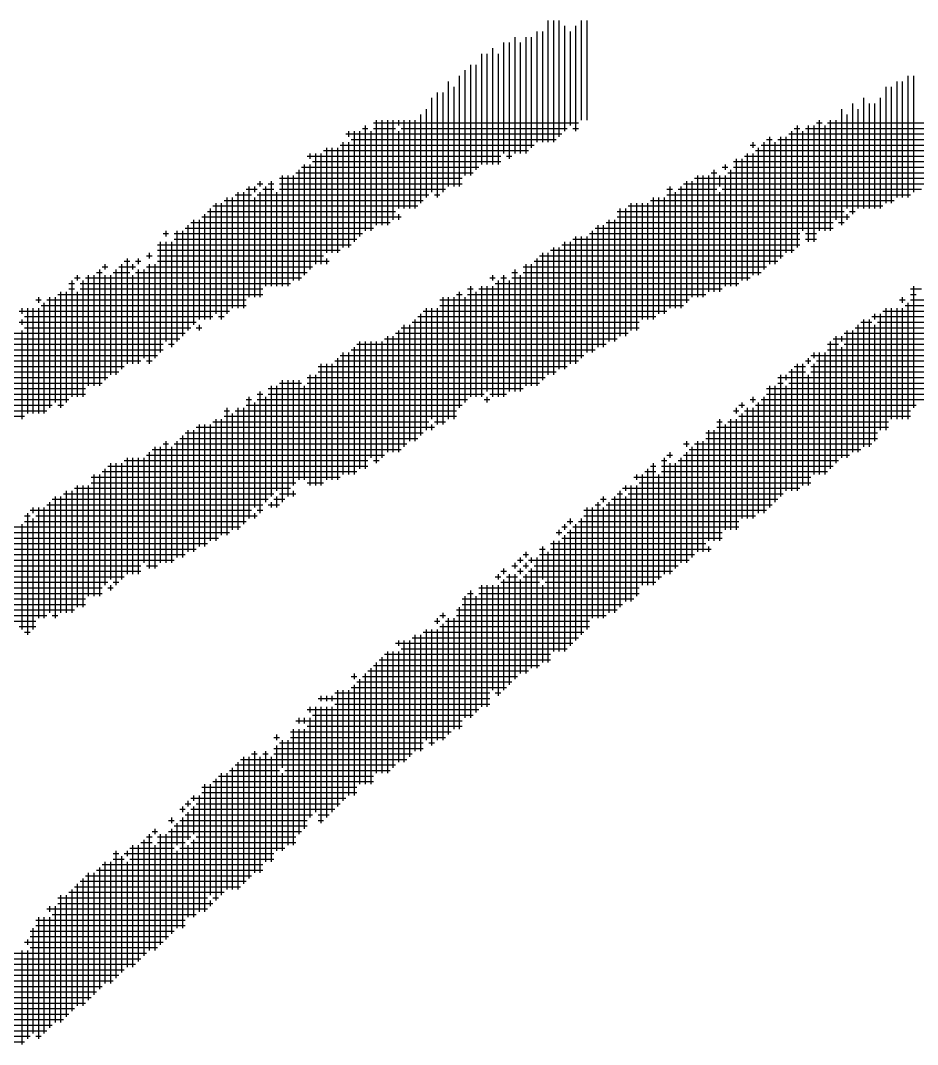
# Model space of a CAD drawing. Header units: feet. Extents: x 0 to 336400, y 0 to 237600.
# Drawn here: x 230470 to 230974, y 12035 to 12610 of the extents above; entities that cross this region are included whole.
import ezdxf
from ezdxf.enums import TextEntityAlignment as Align

# ---------------------------------------------------------------- set-up
doc = ezdxf.new("R2010")
doc.units = ezdxf.units.FT
doc.header["$LTSCALE"] = 2200
doc.header["$MEASUREMENT"] = 0
for name, color, linetype in [('CX-BORD', 3, 'CONTINUOUS'), ('CX-BORD-LIN1', 4, 'CONTINUOUS'), ('CX-BORD-LIN2', 3, 'CONTINUOUS'), ('CX-BORD-TEX2', 7, 'CONTINUOUS'), ('CX-BORD-TEX3', 6, 'CONTINUOUS')]:
    doc.layers.add(name, color=color, linetype=linetype)
doc.styles.add('TB_TEXT', font='')
doc.styles.add('TB_WBTXT', font='')
doc.styles.add('TB_WMTXT', font='')
doc.styles.get('TB_TEXT').set_extended_font_data('DotumChe')
doc.styles.get('TB_WBTXT').set_extended_font_data('Dotum')
doc.styles.get('TB_WMTXT').set_extended_font_data('DotumChe')

# ---------------------------------------------------------------- blocks, each defined once
blk = doc.blocks.new('CXBLKA1')
at = {"layer": 'CX-BORD-LIN1'}
for p, q in [((551.9167, 11.5253), (551.9167, 11.3543)), ((551.9244, 11.5253), (551.9244, 11.3543)), ((551.9322, 11.5253), (551.9322, 11.362)), ((551.9633, 11.5253), (551.9633, 11.3854)), ((551.9711, 11.5253), (551.9711, 11.3854)), ((551.9011, 11.5098), (551.9011, 11.3543)), ((551.9089, 11.5098), (551.9089, 11.3543)), ((551.94, 11.5176), (551.94, 11.3698)), ((551.9478, 11.5098), (551.9478, 11.3776)), ((551.9555, 11.5176), (551.9555, 11.3698)), ((551.8544, 11.4942), (551.8544, 11.3387)), ((551.8622, 11.4942), (551.8622, 11.3309)), ((551.87, 11.502), (551.87, 11.3387)), ((551.8778, 11.4942), (551.8778, 11.3387)), ((551.8856, 11.502), (551.8856, 11.3387)), ((551.8933, 11.502), (551.8933, 11.3465)), ((551.8389, 11.4865), (551.8389, 11.3232)), ((551.8233, 11.4787), (551.8233, 11.3232)), ((551.8311, 11.4787), (551.8311, 11.3232)), ((551.8467, 11.4787), (551.8467, 11.3232)), ((551.8, 11.4554), (551.8, 11.3076)), ((551.8078, 11.4631), (551.8078, 11.3076)), ((551.8156, 11.4631), (551.8156, 11.3154)), ((551.7767, 11.4398), (551.7767, 11.2921)), ((551.7922, 11.4476), (551.7922, 11.2921)), ((552.4065, 11.4398), (552.4065, 11.2765)), ((552.4143, 11.4398), (552.4143, 11.2765)), ((552.4221, 11.4476), (552.4221, 11.2765)), ((552.4299, 11.4476), (552.4299, 11.2843)), ((551.7611, 11.4243), (551.7611, 11.2765)), ((551.7689, 11.4243), (551.7689, 11.2843)), ((551.7845, 11.432), (551.7845, 11.2921)), ((552.391, 11.432), (552.391, 11.2687)), ((552.3988, 11.432), (552.3988, 11.2687)), ((551.7534, 11.4165), (551.7534, 11.2843)), ((552.3443, 11.4087), (552.3443, 11.2532)), ((552.3599, 11.4165), (552.3599, 11.261)), ((552.3677, 11.4087), (552.3677, 11.261)), ((552.3754, 11.4087), (552.3754, 11.261)), ((552.3832, 11.4165), (552.3832, 11.261)), ((551.7456, 11.4009), (551.7456, 11.2765)), ((552.3288, 11.4009), (552.3288, 11.2376)), ((552.3521, 11.4009), (552.3521, 11.261)), ((551.6717, 11.3815), (551.9594, 11.3815)), ((551.6756, 11.3854), (551.6756, 11.2376)), ((551.6834, 11.3854), (551.6834, 11.2376)), ((551.6912, 11.3854), (551.6912, 11.2376)), ((551.6989, 11.3854), (551.6989, 11.2454)), ((551.7067, 11.3854), (551.7067, 11.3776)), ((551.7145, 11.3854), (551.7145, 11.261)), ((551.7223, 11.3854), (551.7223, 11.261)), ((551.73, 11.3854), (551.73, 11.261)), ((551.7378, 11.3931), (551.7378, 11.2687)), ((552.2938, 11.3815), (552.3016, 11.3815)), ((552.2977, 11.3854), (552.2977, 11.2299)), ((552.3093, 11.3815), (552.6282, 11.3815)), ((552.3132, 11.3854), (552.3132, 11.2299)), ((552.321, 11.3854), (552.321, 11.2454)), ((552.3366, 11.3931), (552.3366, 11.261)), ((551.6328, 11.3659), (551.9361, 11.3659)), ((551.6367, 11.3698), (551.6367, 11.362)), ((551.6445, 11.3698), (551.6445, 11.2143)), ((551.6523, 11.3698), (551.6523, 11.2221)), ((551.6562, 11.3737), (551.6639, 11.3737)), ((551.66, 11.3776), (551.66, 11.2299)), ((551.6678, 11.3698), (551.6678, 11.2299)), ((551.6717, 11.3737), (551.7028, 11.3737)), ((551.7067, 11.3698), (551.7067, 11.261)), ((551.7106, 11.3737), (551.9439, 11.3737)), ((551.9516, 11.3737), (551.9594, 11.3737)), ((552.2549, 11.3659), (552.5971, 11.3659)), ((552.2588, 11.3698), (552.2588, 11.1987)), ((552.2627, 11.3737), (552.2705, 11.3737)), ((552.2666, 11.3776), (552.2666, 11.2065)), ((552.2744, 11.3698), (552.2744, 11.2299)), ((552.2782, 11.3737), (552.6048, 11.3737)), ((552.2821, 11.3776), (552.2821, 11.2143)), ((552.2899, 11.3776), (552.2899, 11.2143)), ((552.3055, 11.3776), (552.3055, 11.2299)), ((551.6251, 11.3504), (551.8972, 11.3504)), ((551.6289, 11.3543), (551.6289, 11.2065)), ((551.6367, 11.3543), (551.6367, 11.2065)), ((551.6406, 11.3582), (551.9283, 11.3582)), ((552.2005, 11.3504), (552.2083, 11.3504)), ((552.2044, 11.3543), (552.2044, 11.3465)), ((552.216, 11.3504), (552.566, 11.3504)), ((552.2199, 11.3543), (552.2199, 11.1754)), ((552.2238, 11.3582), (552.2316, 11.3582)), ((552.2277, 11.362), (552.2277, 11.1832)), ((552.2355, 11.3543), (552.2355, 11.1832)), ((552.2394, 11.3582), (552.5815, 11.3582)), ((552.2432, 11.362), (552.2432, 11.191)), ((552.251, 11.362), (552.251, 11.1987)), ((551.5823, 11.3387), (551.5823, 11.3309)), ((551.5901, 11.3387), (551.5901, 11.1832)), ((551.5978, 11.3387), (551.5978, 11.1832)), ((551.6017, 11.3426), (551.8894, 11.3426)), ((551.6056, 11.3465), (551.6056, 11.1987)), ((551.6134, 11.3465), (551.6134, 11.1987)), ((551.6212, 11.3465), (551.6212, 11.1987)), ((552.1966, 11.3387), (552.1966, 11.1599)), ((552.2044, 11.3387), (552.2044, 11.1676)), ((552.2083, 11.3426), (552.5582, 11.3426)), ((552.2121, 11.3465), (552.2121, 11.1676)), ((551.5745, 11.3232), (551.5745, 11.1676)), ((551.5784, 11.3348), (551.8506, 11.3348)), ((551.5823, 11.3232), (551.5823, 11.1754)), ((551.5862, 11.3271), (551.8506, 11.3271)), ((551.8583, 11.3348), (551.8661, 11.3348)), ((552.1655, 11.3232), (552.1655, 11.3154)), ((552.1772, 11.3271), (552.5193, 11.3271)), ((552.181, 11.3309), (552.181, 11.1521)), ((552.1888, 11.3309), (552.1888, 11.1599)), ((552.1927, 11.3348), (552.5348, 11.3348)), ((551.5434, 11.3076), (551.5434, 11.1521)), ((551.5512, 11.3076), (551.5512, 11.1521)), ((551.559, 11.3076), (551.559, 11.1599)), ((551.5628, 11.3115), (551.8117, 11.3115)), ((551.5667, 11.3154), (551.5667, 11.1599)), ((551.5706, 11.3193), (551.8195, 11.3193)), ((552.1266, 11.3076), (552.1266, 11.1365)), ((552.1344, 11.3076), (552.1344, 11.1365)), ((552.1422, 11.3076), (552.1422, 11.1443)), ((552.146, 11.3115), (552.1538, 11.3115)), ((552.1499, 11.3154), (552.1499, 11.1443)), ((552.1577, 11.3076), (552.1577, 11.2921)), ((552.1616, 11.3193), (552.1694, 11.3193)), ((552.1655, 11.3076), (552.1655, 11.1521)), ((552.1694, 11.3115), (552.4882, 11.3115)), ((552.1733, 11.3154), (552.1733, 11.1521)), ((552.1772, 11.3193), (552.496, 11.3193)), ((551.5084, 11.2959), (551.5162, 11.2959)), ((551.5123, 11.2998), (551.5123, 11.2921)), ((551.524, 11.2959), (551.5317, 11.2959)), ((551.5279, 11.2998), (551.5279, 11.1521)), ((551.5395, 11.3037), (551.7961, 11.3037)), ((551.5395, 11.2959), (551.7961, 11.2959)), ((552.1072, 11.2959), (552.4571, 11.2959)), ((552.1111, 11.2998), (552.1111, 11.1288)), ((552.1188, 11.2998), (552.1188, 11.1365)), ((552.1227, 11.3037), (552.4726, 11.3037)), ((551.4773, 11.2804), (551.5006, 11.2804)), ((551.4812, 11.2843), (551.4812, 11.121)), ((551.489, 11.2843), (551.489, 11.121)), ((551.4929, 11.2882), (551.5084, 11.2882)), ((551.4968, 11.2921), (551.4968, 11.1365)), ((551.5045, 11.2921), (551.5045, 11.2843)), ((551.5084, 11.2804), (551.7495, 11.2804)), ((551.5123, 11.2843), (551.5123, 11.1365)), ((551.5162, 11.2882), (551.5317, 11.2882)), ((551.5201, 11.2921), (551.5201, 11.1521)), ((551.5356, 11.2843), (551.5356, 11.1521)), ((551.5395, 11.2882), (551.7728, 11.2882)), ((551.7572, 11.2804), (551.765, 11.2804)), ((552.0838, 11.2882), (552.0916, 11.2882)), ((552.0838, 11.2804), (552.426, 11.2804)), ((552.0877, 11.2921), (552.0877, 11.121)), ((552.0955, 11.2843), (552.0955, 11.121)), ((552.0994, 11.2882), (552.1538, 11.2882)), ((552.1033, 11.2921), (552.1033, 11.121)), ((552.1577, 11.2843), (552.1577, 11.1443)), ((552.1616, 11.2882), (552.4415, 11.2882)), ((551.4462, 11.2648), (551.7339, 11.2648)), ((551.4501, 11.2687), (551.4501, 11.1132)), ((551.4579, 11.2687), (551.4579, 11.1054)), ((551.4618, 11.2726), (551.7417, 11.2726)), ((551.4656, 11.2765), (551.4656, 11.1132)), ((551.4734, 11.2765), (551.4734, 11.121)), ((551.5045, 11.2765), (551.5045, 11.1365)), ((552.0294, 11.2648), (552.3871, 11.2648)), ((552.0333, 11.2687), (552.0333, 11.0899)), ((552.0411, 11.2687), (552.0411, 11.0899)), ((552.0488, 11.2687), (552.0488, 11.1054)), ((552.0566, 11.2687), (552.0566, 11.1054)), ((552.0605, 11.2726), (552.4027, 11.2726)), ((552.0644, 11.2765), (552.0644, 11.1054)), ((552.0722, 11.2765), (552.0722, 11.1132)), ((552.08, 11.2765), (552.08, 11.1132)), ((551.4345, 11.2532), (551.4345, 11.1054)), ((551.4384, 11.2571), (551.7028, 11.2571)), ((551.4423, 11.261), (551.4423, 11.1054)), ((551.7067, 11.2532), (551.7067, 11.2454)), ((552.0139, 11.2571), (552.3327, 11.2571)), ((552.0177, 11.261), (552.0177, 11.0821)), ((552.0255, 11.261), (552.0255, 11.0821)), ((552.3366, 11.2532), (552.3366, 11.2454)), ((552.3404, 11.2571), (552.3482, 11.2571)), ((551.4112, 11.2376), (551.4112, 11.0899)), ((551.4151, 11.2415), (551.695, 11.2415)), ((551.419, 11.2454), (551.419, 11.0977)), ((551.4268, 11.2454), (551.4268, 11.1054)), ((551.4307, 11.2493), (551.7106, 11.2493)), ((551.9866, 11.2376), (551.9866, 11.0666)), ((551.9944, 11.2376), (551.9944, 11.0666)), ((551.9983, 11.2415), (552.3171, 11.2415)), ((552.0022, 11.2454), (552.0022, 11.0743)), ((552.01, 11.2454), (552.01, 11.0743)), ((552.0139, 11.2493), (552.3404, 11.2493)), ((552.3249, 11.2415), (552.3327, 11.2415)), ((551.3762, 11.226), (551.384, 11.226)), ((551.3801, 11.2299), (551.3801, 11.2221)), ((551.3918, 11.226), (551.6562, 11.226)), ((551.3957, 11.2299), (551.3957, 11.0743)), ((551.4034, 11.2299), (551.4034, 11.0821)), ((551.4073, 11.2337), (551.6717, 11.2337)), ((551.9555, 11.2221), (551.9555, 11.0432)), ((551.9633, 11.2221), (551.9633, 11.051)), ((551.9711, 11.2221), (551.9711, 11.0588)), ((551.975, 11.226), (552.2705, 11.226)), ((551.9789, 11.2299), (551.9789, 11.0588)), ((551.9828, 11.2337), (552.3171, 11.2337)), ((552.2782, 11.226), (552.2938, 11.226)), ((551.3684, 11.2104), (551.6406, 11.2104)), ((551.3723, 11.2143), (551.3723, 11.0588)), ((551.3801, 11.2143), (551.3801, 11.0743)), ((551.3879, 11.2143), (551.3879, 11.0666)), ((551.3918, 11.2182), (551.6484, 11.2182)), ((551.9244, 11.2065), (551.9244, 11.0277)), ((551.9322, 11.2065), (551.9322, 11.0355)), ((551.9361, 11.2104), (552.2705, 11.2104)), ((551.94, 11.2143), (551.94, 11.0355)), ((551.9478, 11.2143), (551.9478, 11.0432)), ((551.9516, 11.2182), (552.2705, 11.2182)), ((552.2782, 11.2182), (552.2938, 11.2182)), ((551.3529, 11.1949), (551.3607, 11.1949)), ((551.3568, 11.1987), (551.3568, 11.191)), ((551.3684, 11.2026), (551.6251, 11.2026)), ((551.3684, 11.1949), (551.6017, 11.1949)), ((551.905, 11.1949), (552.2471, 11.1949)), ((551.9089, 11.1987), (551.9089, 11.0199)), ((551.9167, 11.1987), (551.9167, 11.0277)), ((551.9205, 11.2026), (552.2627, 11.2026)), ((551.2907, 11.1793), (551.2985, 11.1793)), ((551.2946, 11.1832), (551.2946, 11.1754)), ((551.314, 11.1793), (551.3373, 11.1793)), ((551.3179, 11.1832), (551.3179, 11.0355)), ((551.3218, 11.1871), (551.3296, 11.1871)), ((551.3257, 11.191), (551.3257, 11.0432)), ((551.3335, 11.1832), (551.3335, 11.1754)), ((551.3373, 11.1871), (551.3451, 11.1871)), ((551.3412, 11.191), (551.3412, 11.1832)), ((551.3529, 11.1793), (551.5862, 11.1793)), ((551.3568, 11.1832), (551.3568, 11.0432)), ((551.3646, 11.1832), (551.3646, 11.051)), ((551.3684, 11.1871), (551.6095, 11.1871)), ((551.6056, 11.191), (551.6056, 11.1832)), ((551.8817, 11.1793), (552.2238, 11.1793)), ((551.8856, 11.1832), (551.8856, 11.0121)), ((551.8933, 11.1832), (551.8933, 11.0121)), ((551.8972, 11.1871), (552.2394, 11.1871)), ((551.9011, 11.191), (551.9011, 11.0121)), ((551.2518, 11.1638), (551.2596, 11.1638)), ((551.2557, 11.1676), (551.2557, 11.1599)), ((551.2674, 11.1638), (551.5706, 11.1638)), ((551.2712, 11.1676), (551.2712, 11.0121)), ((551.279, 11.1676), (551.279, 11.0121)), ((551.2829, 11.1715), (551.2907, 11.1715)), ((551.2868, 11.1754), (551.2868, 11.0121)), ((551.2946, 11.1676), (551.2946, 11.0199)), ((551.3024, 11.1676), (551.3024, 11.0277)), ((551.3062, 11.1715), (551.3296, 11.1715)), ((551.3101, 11.1754), (551.3101, 11.0277)), ((551.3335, 11.1676), (551.3335, 11.0432)), ((551.3373, 11.1715), (551.5784, 11.1715)), ((551.3412, 11.1754), (551.3412, 11.0432)), ((551.349, 11.1754), (551.349, 11.051)), ((551.835, 11.1638), (551.8428, 11.1638)), ((551.8389, 11.1676), (551.8389, 11.1599)), ((551.8506, 11.1638), (551.8583, 11.1638)), ((551.8544, 11.1676), (551.8544, 10.9966)), ((551.8661, 11.1715), (551.8739, 11.1715)), ((551.8661, 11.1638), (552.2005, 11.1638)), ((551.87, 11.1754), (551.87, 11.0043)), ((551.8778, 11.1676), (551.8778, 11.0043)), ((551.8817, 11.1715), (552.216, 11.1715)), ((551.244, 11.156), (551.2518, 11.156)), ((551.2479, 11.1599), (551.2479, 10.9966)), ((551.2596, 11.156), (551.5551, 11.156)), ((551.2635, 11.1599), (551.2635, 10.9966)), ((551.8078, 11.1521), (551.8078, 10.9966)), ((551.8233, 11.1521), (551.8233, 10.9966)), ((551.8311, 11.1521), (551.8311, 11.0043)), ((551.8389, 11.1521), (551.8389, 10.9966)), ((551.8428, 11.156), (552.1849, 11.156)), ((551.8467, 11.1599), (551.8467, 10.9966)), ((551.8622, 11.1599), (551.8622, 11.0043)), ((552.4299, 11.1521), (552.4299, 10.981)), ((551.2013, 11.1365), (551.2013, 11.1288)), ((551.2168, 11.1365), (551.2168, 10.981)), ((551.2246, 11.1365), (551.2246, 10.9888)), ((551.2285, 11.1404), (551.5162, 11.1404)), ((551.2324, 11.1443), (551.2324, 10.981)), ((551.2401, 11.1443), (551.2401, 10.9888)), ((551.244, 11.1482), (551.2518, 11.1482)), ((551.2557, 11.1443), (551.2557, 10.9966)), ((551.2596, 11.1482), (551.5162, 11.1482)), ((551.7689, 11.1365), (551.7689, 10.9577)), ((551.7767, 11.1365), (551.7767, 10.9655)), ((551.7845, 11.1365), (551.7845, 10.9655)), ((551.7884, 11.1404), (551.7961, 11.1404)), ((551.7922, 11.1443), (551.7922, 10.981)), ((551.8, 11.1365), (551.8, 10.9888)), ((551.8039, 11.1482), (551.8117, 11.1482)), ((551.8039, 11.1404), (552.1383, 11.1404)), ((551.8156, 11.1443), (551.8156, 10.9966)), ((551.8195, 11.1482), (552.1616, 11.1482)), ((552.4143, 11.1365), (552.4143, 11.1288)), ((552.426, 11.1482), (552.4415, 11.1482)), ((552.426, 11.1404), (552.4338, 11.1404)), ((551.1779, 11.121), (551.1779, 11.1132)), ((551.1857, 11.121), (551.1857, 10.9732)), ((551.1935, 11.121), (551.1935, 10.9732)), ((551.1974, 11.1327), (551.2052, 11.1327)), ((551.2013, 11.121), (551.2013, 10.9732)), ((551.2052, 11.1249), (551.4929, 11.1249)), ((551.209, 11.1288), (551.209, 10.9732)), ((551.2129, 11.1327), (551.4929, 11.1327)), ((551.7456, 11.121), (551.7456, 10.9499)), ((551.7534, 11.121), (551.7534, 10.9655)), ((551.7611, 11.121), (551.7611, 10.9577)), ((551.765, 11.1327), (552.1149, 11.1327)), ((551.765, 11.1249), (552.1072, 11.1249)), ((552.391, 11.121), (552.391, 10.9499)), ((552.3988, 11.121), (552.3988, 10.9655)), ((552.4065, 11.121), (552.4065, 10.9655)), ((552.4104, 11.1327), (552.4182, 11.1327)), ((552.4143, 11.121), (552.4143, 10.9655)), ((552.4182, 11.1249), (552.6826, 11.1249)), ((552.4221, 11.1288), (552.4221, 10.9655)), ((552.426, 11.1327), (552.6981, 11.1327)), ((551.174, 11.1171), (551.4695, 11.1171)), ((551.1818, 11.1093), (551.4462, 11.1093)), ((551.454, 11.1093), (551.4618, 11.1093)), ((551.7339, 11.1093), (552.0683, 11.1093)), ((551.7378, 11.1132), (551.7378, 10.9421)), ((551.7417, 11.1171), (552.0838, 11.1171)), ((552.3716, 11.1093), (552.6282, 11.1093)), ((552.3754, 11.1132), (552.3754, 11.1054)), ((552.3832, 11.1132), (552.3832, 10.9499)), ((552.3871, 11.1171), (552.667, 11.1171)), ((551.174, 11.1015), (551.4229, 11.1015)), ((551.1779, 11.1054), (551.1779, 11.0977)), ((551.1818, 11.0938), (551.4151, 11.0938)), ((551.4229, 11.0938), (551.4307, 11.0938)), ((551.4268, 11.0977), (551.4268, 11.0899)), ((551.7106, 11.0938), (552.045, 11.0938)), ((551.7145, 11.0977), (551.7145, 10.9266)), ((551.7223, 11.0977), (551.7223, 10.9344)), ((551.7261, 11.1015), (552.045, 11.1015)), ((551.73, 11.1054), (551.73, 10.9344)), ((552.3482, 11.0938), (552.6126, 11.0938)), ((552.3521, 11.0977), (552.3521, 10.9188)), ((552.356, 11.1015), (552.3716, 11.1015)), ((552.3599, 11.1054), (552.3599, 10.9266)), ((552.3677, 11.1054), (552.3677, 10.9266)), ((552.3754, 11.0977), (552.3754, 10.9344)), ((552.3793, 11.1015), (552.6204, 11.1015)), ((551.1196, 11.086), (551.4073, 11.086)), ((551.1196, 11.0782), (551.3996, 11.0782)), ((551.1779, 11.0899), (551.1779, 10.9655)), ((551.6873, 11.0782), (552.0139, 11.0782)), ((551.6912, 11.0821), (551.6912, 10.9188)), ((551.6989, 11.0821), (551.6989, 10.9188)), ((551.7028, 11.086), (552.0294, 11.086)), ((551.7067, 11.0899), (551.7067, 10.9188)), ((552.3171, 11.0782), (552.5893, 11.0782)), ((552.321, 11.0821), (552.321, 10.9033)), ((552.3288, 11.0821), (552.3288, 11.0743)), ((552.3327, 11.086), (552.6048, 11.086)), ((552.3366, 11.0899), (552.3366, 10.911)), ((552.3443, 11.0899), (552.3443, 10.9188)), ((551.0963, 11.0627), (551.3762, 11.0627)), ((551.1118, 11.0704), (551.3762, 11.0704)), ((551.384, 11.0704), (551.3918, 11.0704)), ((551.6406, 11.0627), (551.9828, 11.0627)), ((551.6445, 11.0666), (551.6445, 10.8877)), ((551.6484, 11.0704), (551.9983, 11.0704)), ((551.6523, 11.0743), (551.6523, 10.8955)), ((551.66, 11.0743), (551.66, 10.8955)), ((551.6678, 11.0743), (551.6678, 10.911)), ((551.6756, 11.0743), (551.6756, 10.9033)), ((551.6834, 11.0743), (551.6834, 10.911)), ((552.3093, 11.0704), (552.3249, 11.0704)), ((552.3093, 11.0627), (552.5582, 11.0627)), ((552.3132, 11.0743), (552.3132, 10.8955)), ((552.3288, 11.0666), (552.3288, 10.911)), ((552.3327, 11.0704), (552.5737, 11.0704)), ((551.073, 11.0549), (551.3684, 11.0549)), ((551.6212, 11.051), (551.6212, 10.8799)), ((551.6251, 11.0549), (551.9672, 11.0549)), ((551.6289, 11.0588), (551.6289, 10.8877)), ((551.6367, 11.0588), (551.6367, 10.8877)), ((552.2821, 11.051), (552.2821, 11.0432)), ((552.286, 11.0549), (552.5426, 11.0549)), ((552.2899, 11.0588), (552.2899, 11.051)), ((552.2977, 11.0588), (552.2977, 10.8877)), ((552.3055, 11.0588), (552.3055, 10.8877)), ((551.0419, 11.0393), (551.3218, 11.0393)), ((551.0652, 11.0471), (551.3451, 11.0471)), ((551.3529, 11.0471), (551.3607, 11.0471)), ((551.594, 11.0393), (551.9439, 11.0393)), ((551.5978, 11.0432), (551.5978, 10.8722)), ((551.6056, 11.0432), (551.6056, 10.8799)), ((551.6134, 11.0432), (551.6134, 10.8799)), ((551.6173, 11.0471), (551.9594, 11.0471)), ((552.2588, 11.0355), (552.2588, 10.8644)), ((552.2627, 11.0393), (552.2782, 11.0393)), ((552.2666, 11.0432), (552.2666, 10.8644)), ((552.2744, 11.0432), (552.2744, 10.8722)), ((552.2782, 11.0471), (552.286, 11.0471)), ((552.286, 11.0393), (552.5193, 11.0393)), ((552.2899, 11.0432), (552.2899, 10.8877)), ((552.2938, 11.0471), (552.5348, 11.0471)), ((550.9952, 11.0238), (551.2985, 11.0238)), ((551.0341, 11.0316), (551.314, 11.0316)), ((551.5434, 11.0199), (551.5434, 10.8488)), ((551.5512, 11.0199), (551.5512, 10.8566)), ((551.559, 11.0199), (551.559, 10.8722)), ((551.5667, 11.0199), (551.5667, 10.8799)), ((551.5784, 11.0238), (551.9128, 11.0238)), ((551.5823, 11.0277), (551.5823, 10.8722)), ((551.5901, 11.0277), (551.5901, 10.8722)), ((551.594, 11.0316), (551.9283, 11.0316)), ((552.2394, 11.0238), (552.496, 11.0238)), ((552.2432, 11.0277), (552.2432, 10.8566)), ((552.251, 11.0277), (552.251, 11.0199)), ((552.2549, 11.0316), (552.2782, 11.0316)), ((552.2821, 11.0277), (552.2821, 10.8722)), ((552.286, 11.0316), (552.5115, 11.0316)), ((550.9874, 11.0082), (551.2674, 11.0082)), ((550.9952, 11.016), (551.2907, 11.016)), ((551.524, 11.0082), (551.8817, 11.0082)), ((551.5279, 11.0121), (551.5279, 10.8566)), ((551.5356, 11.0121), (551.5356, 10.8644)), ((551.5395, 11.016), (551.5706, 11.016)), ((551.5745, 11.0121), (551.5745, 10.8799)), ((551.5784, 11.016), (551.905, 11.016)), ((552.2238, 11.0082), (552.4804, 11.0082)), ((552.2277, 11.0121), (552.2277, 10.8411)), ((552.2355, 11.0121), (552.2355, 10.8488)), ((552.2394, 11.016), (552.2471, 11.016)), ((552.251, 11.0121), (552.251, 10.8644)), ((552.2549, 11.016), (552.496, 11.016)), ((550.9719, 10.9927), (551.244, 10.9927)), ((550.9874, 11.0005), (551.2674, 11.0005)), ((551.4929, 10.9927), (551.5006, 10.9927)), ((551.4968, 10.9966), (551.4968, 10.8255)), ((551.5084, 11.0005), (551.5162, 11.0005)), ((551.5084, 10.9927), (551.8039, 10.9927)), ((551.5123, 11.0043), (551.5123, 10.8333)), ((551.5201, 10.9966), (551.5201, 10.8488)), ((551.524, 11.0005), (551.8272, 11.0005)), ((551.8272, 10.9927), (551.835, 10.9927)), ((551.8311, 10.9966), (551.8311, 10.9888)), ((551.835, 11.0005), (551.8583, 11.0005)), ((552.2005, 10.9927), (552.2083, 10.9927)), ((552.2044, 10.9966), (552.2044, 10.9888)), ((552.216, 10.9927), (552.4493, 10.9927)), ((552.2199, 10.9966), (552.2199, 10.8333)), ((552.2238, 11.0005), (552.4726, 11.0005)), ((550.9097, 10.9771), (551.2129, 10.9771)), ((550.9641, 10.9849), (551.2207, 10.9849)), ((551.2285, 10.9849), (551.2363, 10.9849)), ((551.4618, 10.9771), (551.4695, 10.9771)), ((551.4656, 10.981), (551.4656, 10.8022)), ((551.4773, 10.9771), (551.7884, 10.9771)), ((551.4812, 10.981), (551.4812, 10.8099)), ((551.489, 10.981), (551.489, 10.8177)), ((551.4929, 10.9849), (551.7961, 10.9849)), ((551.5045, 10.9888), (551.5045, 10.8411)), ((552.1772, 10.9771), (552.1849, 10.9771)), ((552.181, 10.981), (552.181, 10.9732)), ((552.1849, 10.9849), (552.1927, 10.9849)), ((552.1888, 10.9888), (552.1888, 10.981)), ((552.1927, 10.9771), (552.426, 10.9771)), ((552.1966, 10.981), (552.1966, 10.8255)), ((552.2044, 10.981), (552.2044, 10.8255)), ((552.2083, 10.9849), (552.4338, 10.9849)), ((552.2121, 10.9888), (552.2121, 10.8333)), ((550.9019, 10.9694), (551.1818, 10.9694)), ((551.4501, 10.9655), (551.4501, 10.7944)), ((551.4579, 10.9655), (551.4579, 10.8022)), ((551.4618, 10.9694), (551.7884, 10.9694)), ((551.4734, 10.9732), (551.4734, 10.8099)), ((552.1577, 10.9655), (552.1577, 10.7944)), ((552.1733, 10.9655), (552.1733, 10.8099)), ((552.181, 10.9655), (552.181, 10.8099)), ((552.1849, 10.9694), (552.426, 10.9694)), ((552.1888, 10.9732), (552.1888, 10.8255)), ((551.4112, 10.9499), (551.4112, 10.7788)), ((551.419, 10.9499), (551.419, 10.7788)), ((551.4229, 10.9538), (551.7572, 10.9538)), ((551.4268, 10.9577), (551.4268, 10.7866)), ((551.4345, 10.9577), (551.4345, 10.7866)), ((551.4423, 10.9577), (551.4423, 10.7944)), ((551.4462, 10.9616), (551.7495, 10.9616)), ((551.7534, 10.9577), (551.7534, 10.9499)), ((551.7572, 10.9616), (551.7728, 10.9616)), ((552.1422, 10.9499), (552.1422, 10.7944)), ((552.1499, 10.9499), (552.1499, 10.7944)), ((552.1538, 10.9616), (552.1616, 10.9616)), ((552.1538, 10.9538), (552.3949, 10.9538)), ((552.1655, 10.9577), (552.1655, 10.8099)), ((552.1694, 10.9616), (552.3949, 10.9616)), ((551.3801, 10.9344), (551.3801, 10.7633)), ((551.3957, 10.9344), (551.3957, 10.7711)), ((551.3996, 10.9383), (551.7339, 10.9383)), ((551.4034, 10.9421), (551.4034, 10.7711)), ((551.4073, 10.946), (551.7417, 10.946)), ((552.1111, 10.9344), (552.1111, 10.9266)), ((552.1266, 10.9344), (552.1266, 10.7788)), ((552.1344, 10.9344), (552.1344, 10.7788)), ((552.1383, 10.946), (552.3793, 10.946)), ((552.1383, 10.9383), (552.3793, 10.9383)), ((551.3568, 10.9188), (551.3568, 10.7555)), ((551.3607, 10.9227), (551.7106, 10.9227)), ((551.3646, 10.9266), (551.3646, 10.7555)), ((551.3723, 10.9266), (551.3723, 10.7633)), ((551.3762, 10.9305), (551.384, 10.9305)), ((551.3879, 10.9266), (551.3879, 10.7633)), ((551.3918, 10.9305), (551.7184, 10.9305)), ((552.0877, 10.9188), (552.0877, 10.911)), ((552.1072, 10.9305), (552.1149, 10.9305)), ((552.1111, 10.9188), (552.1111, 10.7633)), ((552.1149, 10.9227), (552.356, 10.9227)), ((552.1188, 10.9266), (552.1188, 10.7711)), ((552.1227, 10.9305), (552.3716, 10.9305)), ((551.3218, 10.9071), (551.6639, 10.9071)), ((551.3257, 10.911), (551.3257, 10.7477)), ((551.3335, 10.911), (551.3335, 10.7477)), ((551.3412, 10.911), (551.3412, 10.7477)), ((551.349, 10.911), (551.349, 10.7633)), ((551.3529, 10.9149), (551.6873, 10.9149)), ((551.6717, 10.9071), (551.6795, 10.9071)), ((552.0761, 10.9071), (552.0838, 10.9071)), ((552.08, 10.911), (552.08, 10.7477)), ((552.0838, 10.9149), (552.0916, 10.9149)), ((552.0994, 10.9071), (552.3249, 10.9071)), ((552.1033, 10.911), (552.1033, 10.7633)), ((552.1072, 10.9149), (552.3404, 10.9149)), ((551.2907, 10.8916), (551.6484, 10.8916)), ((551.2946, 10.8955), (551.2946, 10.7322)), ((551.2985, 10.8994), (551.6639, 10.8994)), ((551.3024, 10.9033), (551.3024, 10.74)), ((551.3101, 10.9033), (551.3101, 10.7322)), ((551.3179, 10.9033), (551.3179, 10.74)), ((552.0527, 10.8916), (552.0683, 10.8916)), ((552.0566, 10.8955), (552.0566, 10.7322)), ((552.0605, 10.8994), (552.0683, 10.8994)), ((552.0644, 10.9033), (552.0644, 10.7322)), ((552.0761, 10.8994), (552.3171, 10.8994)), ((552.0761, 10.8916), (552.3093, 10.8916)), ((552.0877, 10.9033), (552.0877, 10.7477)), ((552.0955, 10.9033), (552.0955, 10.7555)), ((551.2751, 10.8838), (551.6251, 10.8838)), ((551.2751, 10.876), (551.5628, 10.876)), ((551.279, 10.8877), (551.279, 10.7166)), ((551.2868, 10.8877), (551.2868, 10.7166)), ((551.5784, 10.876), (551.6017, 10.876)), ((552.0372, 10.8838), (552.286, 10.8838)), ((552.0411, 10.8877), (552.0411, 10.8799)), ((552.045, 10.876), (552.286, 10.876)), ((552.0488, 10.8877), (552.0488, 10.7322)), ((552.0722, 10.8877), (552.0722, 10.74)), ((551.2401, 10.8644), (551.2401, 10.6933)), ((551.2479, 10.8644), (551.2479, 10.6933)), ((551.2518, 10.8683), (551.5551, 10.8683)), ((551.2557, 10.8722), (551.2557, 10.7011)), ((551.2635, 10.8722), (551.2635, 10.7011)), ((551.2712, 10.8722), (551.2712, 10.7166)), ((551.559, 10.8644), (551.559, 10.8566)), ((552.0177, 10.8644), (552.0177, 10.7011)), ((552.0216, 10.8683), (552.2705, 10.8683)), ((552.0255, 10.8722), (552.0255, 10.8644)), ((552.0333, 10.8722), (552.0333, 10.7089)), ((552.0411, 10.8722), (552.0411, 10.7166)), ((551.2168, 10.8488), (551.2168, 10.6933)), ((551.2207, 10.8527), (551.524, 10.8527)), ((551.2246, 10.8566), (551.2246, 10.6855)), ((551.2324, 10.8566), (551.2324, 10.6933)), ((551.2363, 10.8605), (551.5317, 10.8605)), ((551.5279, 10.8488), (551.5279, 10.8411)), ((551.5317, 10.8527), (551.5473, 10.8527)), ((551.5356, 10.8566), (551.5356, 10.8411)), ((551.5395, 10.8605), (551.5628, 10.8605)), ((551.9866, 10.8488), (551.9866, 10.6855)), ((551.9905, 10.8527), (551.9983, 10.8527)), ((551.9944, 10.8566), (551.9944, 10.8488)), ((552.0022, 10.8488), (552.0022, 10.6933)), ((552.0061, 10.8527), (552.2394, 10.8527)), ((552.01, 10.8566), (552.01, 10.6933)), ((552.0139, 10.8605), (552.0216, 10.8605)), ((552.0255, 10.8566), (552.0255, 10.7089)), ((552.0294, 10.8605), (552.2471, 10.8605)), ((551.1857, 10.8333), (551.1857, 10.6622)), ((551.1896, 10.8372), (551.5006, 10.8372)), ((551.1935, 10.8411), (551.1935, 10.8333)), ((551.2013, 10.8411), (551.2013, 10.6855)), ((551.209, 10.8411), (551.209, 10.6855)), ((551.2129, 10.8449), (551.5162, 10.8449)), ((551.5045, 10.8333), (551.5045, 10.8255)), ((551.5084, 10.8372), (551.5162, 10.8372)), ((551.524, 10.8449), (551.5395, 10.8449)), ((551.9672, 10.8372), (552.2238, 10.8372)), ((551.9711, 10.8411), (551.9711, 10.67)), ((551.9789, 10.8411), (551.9789, 10.6855)), ((551.9828, 10.8449), (551.9905, 10.8449)), ((551.9944, 10.8411), (551.9944, 10.6855)), ((551.9983, 10.8449), (552.2316, 10.8449)), ((551.1818, 10.8294), (551.1896, 10.8294)), ((551.1818, 10.8216), (551.4929, 10.8216)), ((551.1935, 10.8255), (551.1935, 10.67)), ((551.1974, 10.8294), (551.5084, 10.8294)), ((551.9439, 10.8216), (551.9516, 10.8216)), ((551.9478, 10.8255), (551.9478, 10.8177)), ((551.9594, 10.8216), (552.1849, 10.8216)), ((551.9633, 10.8255), (551.9633, 10.6622)), ((551.9672, 10.8294), (552.2083, 10.8294)), ((551.1352, 10.8061), (551.4695, 10.8061)), ((551.1585, 10.8138), (551.4851, 10.8138)), ((551.1779, 10.8177), (551.1779, 10.67)), ((551.9283, 10.8061), (551.9361, 10.8061)), ((551.9322, 10.8099), (551.9322, 10.8022)), ((551.9361, 10.8138), (551.9439, 10.8138)), ((551.94, 10.8177), (551.94, 10.8099)), ((551.9439, 10.8061), (552.1616, 10.8061)), ((551.9478, 10.8099), (551.9478, 10.6467)), ((551.9516, 10.8138), (552.1849, 10.8138)), ((551.9555, 10.8177), (551.9555, 10.6544)), ((551.1196, 10.7905), (551.4384, 10.7905)), ((551.1274, 10.7983), (551.454, 10.7983)), ((551.9205, 10.7905), (552.1383, 10.7905)), ((551.9244, 10.7944), (551.9244, 10.6389)), ((551.9322, 10.7944), (551.9322, 10.6389)), ((551.9361, 10.7983), (552.1616, 10.7983)), ((551.94, 10.8022), (551.94, 10.6389)), ((551.0652, 10.775), (551.4073, 10.775)), ((551.0807, 10.7827), (551.4229, 10.7827)), ((551.8817, 10.775), (551.8894, 10.775)), ((551.8856, 10.7788), (551.8856, 10.7711)), ((551.905, 10.7827), (551.9128, 10.7827)), ((551.905, 10.775), (552.1227, 10.775)), ((551.9089, 10.7866), (551.9089, 10.74)), ((551.9167, 10.7788), (551.9167, 10.6233)), ((551.9205, 10.7827), (552.146, 10.7827)), ((552.1422, 10.7866), (552.1422, 10.7788)), ((551.0574, 10.7672), (551.3918, 10.7672)), ((551.87, 10.7633), (551.87, 10.7555)), ((551.8739, 10.7672), (551.8817, 10.7672)), ((551.8778, 10.7711), (551.8778, 10.7633)), ((551.8856, 10.7633), (551.8856, 10.7555)), ((551.8894, 10.7672), (552.1149, 10.7672)), ((551.8933, 10.7711), (551.8933, 10.7633)), ((551.9011, 10.7711), (551.9011, 10.6155)), ((551.0263, 10.7516), (551.3451, 10.7516)), ((551.0419, 10.7594), (551.3451, 10.7594)), ((551.3529, 10.7594), (551.3684, 10.7594)), ((551.8467, 10.7477), (551.8467, 10.74)), ((551.8506, 10.7516), (551.8583, 10.7516)), ((551.8544, 10.7555), (551.8544, 10.7477)), ((551.8622, 10.7477), (551.8622, 10.5922)), ((551.8661, 10.7594), (551.8739, 10.7594)), ((551.87, 10.7477), (551.87, 10.6)), ((551.8739, 10.7516), (551.8817, 10.7516)), ((551.8778, 10.7555), (551.8778, 10.7477)), ((551.8817, 10.7594), (551.8894, 10.7594)), ((551.8856, 10.7477), (551.8856, 10.6078)), ((551.8894, 10.7516), (552.0916, 10.7516)), ((551.8933, 10.7555), (551.8933, 10.6155)), ((551.8972, 10.7594), (552.0994, 10.7594)), ((550.9952, 10.7361), (551.2985, 10.7361)), ((551.0108, 10.7439), (551.3218, 10.7439)), ((551.3024, 10.7322), (551.3024, 10.7244)), ((551.3062, 10.7361), (551.314, 10.7361)), ((551.8233, 10.7322), (551.8233, 10.5611)), ((551.8311, 10.7322), (551.8311, 10.5611)), ((551.8389, 10.7322), (551.8389, 10.5844)), ((551.8428, 10.7439), (551.8506, 10.7439)), ((551.8467, 10.7322), (551.8467, 10.5767)), ((551.8506, 10.7361), (551.905, 10.7361)), ((551.8544, 10.74), (551.8544, 10.5844)), ((551.8583, 10.7439), (551.8739, 10.7439)), ((551.8778, 10.74), (551.8778, 10.6078)), ((551.8817, 10.7439), (552.0761, 10.7439)), ((551.9089, 10.7322), (551.9089, 10.6233)), ((551.9128, 10.7361), (552.0683, 10.7361)), ((550.9563, 10.7205), (551.2907, 10.7205)), ((550.9874, 10.7283), (551.2907, 10.7283)), ((551.2985, 10.7283), (551.3062, 10.7283)), ((551.8039, 10.7205), (551.8117, 10.7205)), ((551.8078, 10.7244), (551.8078, 10.5456)), ((551.8195, 10.7283), (552.045, 10.7283)), ((551.8195, 10.7205), (552.045, 10.7205)), ((550.933, 10.705), (551.2674, 10.705)), ((550.9408, 10.7127), (551.2674, 10.7127)), ((551.7961, 10.7127), (552.0372, 10.7127)), ((551.7961, 10.705), (552.0216, 10.705)), ((551.8, 10.7166), (551.8, 10.5456)), ((551.8156, 10.7166), (551.8156, 10.5533)), ((550.8941, 10.6894), (551.2129, 10.6894)), ((550.9174, 10.6972), (551.2518, 10.6972)), ((551.2207, 10.6894), (551.2285, 10.6894)), ((551.765, 10.6894), (551.7728, 10.6894)), ((551.7689, 10.6933), (551.7689, 10.6855)), ((551.7884, 10.6972), (552.0139, 10.6972)), ((551.7884, 10.6894), (551.9983, 10.6894)), ((551.7922, 10.7011), (551.7922, 10.53)), ((550.8786, 10.6816), (551.1974, 10.6816)), ((551.7572, 10.6816), (551.765, 10.6816)), ((551.7611, 10.6855), (551.7611, 10.6778)), ((551.7689, 10.6778), (551.7689, 10.5145)), ((551.7728, 10.6816), (551.975, 10.6816)), ((551.7767, 10.6855), (551.7767, 10.5222)), ((551.7845, 10.6855), (551.7845, 10.53)), ((551.174, 10.6739), (551.1974, 10.6739)), ((551.1818, 10.6661), (551.1896, 10.6661)), ((551.73, 10.6622), (551.73, 10.4989)), ((551.7378, 10.6622), (551.7378, 10.4989)), ((551.7417, 10.6661), (551.9672, 10.6661)), ((551.7456, 10.67), (551.7456, 10.5145)), ((551.7534, 10.67), (551.7534, 10.5067)), ((551.7611, 10.67), (551.7611, 10.5145)), ((551.765, 10.6739), (551.975, 10.6739)), ((551.7028, 10.6505), (551.9516, 10.6505)), ((551.7067, 10.6544), (551.7067, 10.6467)), ((551.7145, 10.6544), (551.7145, 10.4834)), ((551.7223, 10.6544), (551.7223, 10.4911)), ((551.7261, 10.6583), (551.9594, 10.6583)), ((551.6834, 10.6311), (551.6834, 10.4678)), ((551.6873, 10.635), (551.9205, 10.635)), ((551.6912, 10.6389), (551.6912, 10.4678)), ((551.6989, 10.6389), (551.6989, 10.4756)), ((551.7067, 10.6389), (551.7067, 10.4834)), ((551.7106, 10.6428), (551.9439, 10.6428)), ((551.6717, 10.6194), (551.905, 10.6194)), ((551.6756, 10.6233), (551.6756, 10.4678)), ((551.6795, 10.6272), (551.9205, 10.6272)), ((551.6406, 10.6039), (551.6484, 10.6039)), ((551.6445, 10.6078), (551.6445, 10.6)), ((551.6562, 10.6039), (551.8739, 10.6039)), ((551.66, 10.6078), (551.66, 10.4523)), ((551.6639, 10.6117), (551.8894, 10.6117)), ((551.6678, 10.6155), (551.6678, 10.4523)), ((551.6406, 10.5883), (551.8583, 10.5883)), ((551.6445, 10.5922), (551.6445, 10.4367)), ((551.6484, 10.5961), (551.8661, 10.5961)), ((551.6523, 10.6), (551.6523, 10.4523)), ((551.5978, 10.5767), (551.5978, 10.5689)), ((551.6056, 10.5767), (551.6056, 10.5689)), ((551.6134, 10.5767), (551.6134, 10.5689)), ((551.6173, 10.5806), (551.835, 10.5806)), ((551.6212, 10.5844), (551.6212, 10.4211)), ((551.6289, 10.5844), (551.6289, 10.4289)), ((551.6367, 10.5844), (551.6367, 10.4367)), ((551.8428, 10.5806), (551.8506, 10.5806)), ((551.5823, 10.5611), (551.5823, 10.5533)), ((551.5901, 10.5611), (551.5901, 10.4134)), ((551.594, 10.5728), (551.835, 10.5728)), ((551.5978, 10.5611), (551.5978, 10.3978)), ((551.6056, 10.5611), (551.6056, 10.4056)), ((551.6134, 10.5611), (551.6134, 10.4134)), ((551.6173, 10.565), (551.835, 10.565)), ((551.5667, 10.5456), (551.5667, 10.5378)), ((551.5745, 10.5456), (551.5745, 10.5378)), ((551.5784, 10.5572), (551.8195, 10.5572)), ((551.5823, 10.5456), (551.5823, 10.4056)), ((551.5862, 10.5495), (551.8117, 10.5495)), ((551.5628, 10.5417), (551.7961, 10.5417)), ((551.5784, 10.5339), (551.7961, 10.5339)), ((551.5317, 10.5183), (551.5395, 10.5183)), ((551.5356, 10.5222), (551.5356, 10.5145)), ((551.5551, 10.5261), (551.7806, 10.5261)), ((551.5551, 10.5183), (551.7728, 10.5183)), ((551.559, 10.53), (551.559, 10.3667)), ((551.5667, 10.53), (551.5667, 10.3823)), ((551.5745, 10.53), (551.5745, 10.39)), ((551.5317, 10.5028), (551.7417, 10.5028)), ((551.5356, 10.5067), (551.5356, 10.3589)), ((551.5395, 10.5106), (551.7417, 10.5106)), ((551.5434, 10.5145), (551.5434, 10.4756)), ((551.5512, 10.5145), (551.5512, 10.3667)), ((551.7495, 10.5106), (551.7572, 10.5106)), ((551.4851, 10.4872), (551.7184, 10.4872)), ((551.489, 10.4911), (551.489, 10.3123)), ((551.4968, 10.4911), (551.4968, 10.3201)), ((551.5006, 10.495), (551.5084, 10.495)), ((551.5045, 10.4989), (551.5045, 10.3278)), ((551.5123, 10.4911), (551.5123, 10.3278)), ((551.5162, 10.495), (551.524, 10.495)), ((551.5201, 10.4989), (551.5201, 10.3434)), ((551.5279, 10.4911), (551.5279, 10.3434)), ((551.5317, 10.495), (551.7261, 10.495)), ((551.4734, 10.4756), (551.4734, 10.3045)), ((551.4773, 10.4795), (551.7028, 10.4795)), ((551.4812, 10.4834), (551.4812, 10.3045)), ((551.4501, 10.46), (551.4501, 10.289)), ((551.454, 10.4639), (551.6717, 10.4639)), ((551.4579, 10.4678), (551.4579, 10.2967)), ((551.4656, 10.4678), (551.4656, 10.3045)), ((551.4695, 10.4717), (551.5395, 10.4717)), ((551.5434, 10.4678), (551.5434, 10.3589)), ((551.5473, 10.4717), (551.695, 10.4717)), ((551.4307, 10.4484), (551.6484, 10.4484)), ((551.4345, 10.4523), (551.4345, 10.2734)), ((551.4423, 10.4523), (551.4423, 10.2967)), ((551.4462, 10.4561), (551.6717, 10.4561)), ((551.4151, 10.4328), (551.6328, 10.4328)), ((551.419, 10.4367), (551.419, 10.4289)), ((551.4268, 10.4367), (551.4268, 10.2734)), ((551.4307, 10.4406), (551.6484, 10.4406)), ((551.3996, 10.4173), (551.4073, 10.4173)), ((551.4034, 10.4211), (551.4034, 10.4134)), ((551.4073, 10.425), (551.4151, 10.425)), ((551.4112, 10.4289), (551.4112, 10.4211)), ((551.4151, 10.4173), (551.6173, 10.4173)), ((551.419, 10.4211), (551.419, 10.3823)), ((551.4229, 10.425), (551.6251, 10.425)), ((551.384, 10.4017), (551.3918, 10.4017)), ((551.3879, 10.4056), (551.3879, 10.3978)), ((551.3996, 10.4017), (551.5784, 10.4017)), ((551.4034, 10.4056), (551.4034, 10.2501)), ((551.4073, 10.4095), (551.5862, 10.4095)), ((551.4112, 10.4134), (551.4112, 10.3745)), ((551.594, 10.4095), (551.6095, 10.4095)), ((551.594, 10.4017), (551.6017, 10.4017)), ((551.3646, 10.39), (551.3646, 10.3823)), ((551.3879, 10.39), (551.3879, 10.2423)), ((551.3918, 10.3939), (551.5784, 10.3939)), ((551.3957, 10.3978), (551.3957, 10.3667)), ((551.349, 10.3745), (551.349, 10.2112)), ((551.3529, 10.3784), (551.3607, 10.3784)), ((551.3568, 10.3823), (551.3568, 10.219)), ((551.3607, 10.3862), (551.3684, 10.3862)), ((551.3684, 10.3784), (551.4151, 10.3784)), ((551.3723, 10.3823), (551.3723, 10.2267)), ((551.3801, 10.3823), (551.3801, 10.2345)), ((551.384, 10.3862), (551.5706, 10.3862)), ((551.419, 10.3745), (551.419, 10.2656)), ((551.4229, 10.3784), (551.5628, 10.3784)), ((551.3101, 10.3589), (551.3101, 10.1801)), ((551.3257, 10.3589), (551.3257, 10.3512)), ((551.3296, 10.3628), (551.3918, 10.3628)), ((551.3335, 10.3667), (551.3335, 10.1956)), ((551.3412, 10.3667), (551.3412, 10.2034)), ((551.3451, 10.3706), (551.3607, 10.3706)), ((551.3646, 10.3667), (551.3646, 10.219)), ((551.3684, 10.3706), (551.4073, 10.3706)), ((551.3957, 10.3589), (551.3957, 10.2501)), ((551.3996, 10.3628), (551.5473, 10.3628)), ((551.4112, 10.3667), (551.4112, 10.2656)), ((551.4151, 10.3706), (551.5628, 10.3706)), ((551.2946, 10.3434), (551.2946, 10.1723)), ((551.3024, 10.3434), (551.3024, 10.1723)), ((551.3062, 10.3551), (551.314, 10.3551)), ((551.3062, 10.3473), (551.3218, 10.3473)), ((551.3179, 10.3512), (551.3179, 10.1879)), ((551.3218, 10.3551), (551.5317, 10.3551)), ((551.3257, 10.3434), (551.3257, 10.1956)), ((551.3296, 10.3473), (551.5317, 10.3473)), ((551.2829, 10.3317), (551.5162, 10.3317)), ((551.2868, 10.3356), (551.2868, 10.1645)), ((551.2907, 10.3395), (551.5162, 10.3395)), ((551.2596, 10.3162), (551.4929, 10.3162)), ((551.2635, 10.3201), (551.2635, 10.1412)), ((551.2674, 10.3239), (551.5006, 10.3239)), ((551.2712, 10.3278), (551.2712, 10.149)), ((551.279, 10.3278), (551.279, 10.1568)), ((551.244, 10.3006), (551.4618, 10.3006)), ((551.2479, 10.3045), (551.2479, 10.1334)), ((551.2518, 10.3084), (551.4851, 10.3084)), ((551.2557, 10.3123), (551.2557, 10.1412)), ((551.2285, 10.2928), (551.4384, 10.2928)), ((551.2324, 10.2967), (551.2324, 10.1179)), ((551.2401, 10.2967), (551.2401, 10.1257)), ((551.4423, 10.289), (551.4423, 10.2812)), ((551.4462, 10.2928), (551.454, 10.2928)), ((551.2129, 10.2773), (551.4384, 10.2773)), ((551.2168, 10.2812), (551.2168, 10.2734)), ((551.2246, 10.2812), (551.2246, 10.1179)), ((551.2285, 10.2851), (551.4462, 10.2851)), ((551.1974, 10.2617), (551.4073, 10.2617)), ((551.2013, 10.2656), (551.2013, 10.0946)), ((551.209, 10.2656), (551.209, 10.1023)), ((551.2168, 10.2656), (551.2168, 10.1101)), ((551.2207, 10.2695), (551.4229, 10.2695)), ((551.1896, 10.2462), (551.3918, 10.2462)), ((551.1935, 10.2501), (551.1935, 10.1023)), ((551.1974, 10.254), (551.4073, 10.254)), ((551.1818, 10.2306), (551.3762, 10.2306)), ((551.1857, 10.2345), (551.1857, 10.2267)), ((551.1896, 10.2384), (551.384, 10.2384)), ((551.1663, 10.2151), (551.3529, 10.2151)), ((551.1779, 10.219), (551.1779, 10.0868)), ((551.1857, 10.219), (551.1857, 10.0946)), ((551.1896, 10.2229), (551.3684, 10.2229)), ((551.1118, 10.1995), (551.3373, 10.1995)), ((551.1352, 10.2073), (551.3451, 10.2073)), ((551.1118, 10.1918), (551.3218, 10.1918)), ((551.0885, 10.1762), (551.3062, 10.1762)), ((551.0963, 10.184), (551.314, 10.184)), ((551.0807, 10.1684), (551.2907, 10.1684)), ((551.0885, 10.1607), (551.2829, 10.1607)), ((551.0652, 10.1451), (551.2674, 10.1451)), ((551.0807, 10.1529), (551.2751, 10.1529)), ((551.0496, 10.1373), (551.2518, 10.1373)), ((551.0574, 10.1295), (551.244, 10.1295)), ((551.0419, 10.1218), (551.2363, 10.1218)), ((551.073, 10.114), (551.2207, 10.114)), ((551.0341, 10.1062), (551.2129, 10.1062)), ((550.9719, 10.0907), (551.1818, 10.0907)), ((551.0496, 10.0984), (551.1896, 10.0984)), ((551.1974, 10.0984), (551.2052, 10.0984))]:
    blk.add_line(p, q, dxfattribs=at)
at = {"layer": 'CX-BORD-LIN1', "style": 'TB_TEXT'}
for tag, p in [('TR_RCON5', (342.3033, 33)), ('TR_RCON4', (342.3033, 27)), ('TR_RCON3', (342.3033, 21)), ('TR_RCON2', (342.3033, 15)), ('TR_RCON1', (342.3033, 9))]:
    blk.add_attdef(tag, text='', height=3.5, dxfattribs=at).set_placement(p, align=Align.MIDDLE_LEFT)
for tag, height, p in [('TR_DGN5', 3.5, (451.1185, 33)), ('TR_CHK5', 3.5, (491.1185, 33)), ('TR_RDAT5', 3.5, (317.5, 33)), ('TR_APP5', 3.5, (531.1185, 33)), ('TR_RNUM5', 3, (285.1051, 32.6366)), ('TR_DGN4', 3.5, (451.1185, 27)), ('TR_CHK4', 3.5, (491.1185, 27)), ('TR_RDAT4', 3.5, (317.5, 27)), ('TR_APP4', 3.5, (531.1185, 27)), ('TR_RNUM4', 3, (285.1051, 26.6366)), ('TR_DGN3', 3.5, (451.1185, 21)), ('TR_CHK3', 3.5, (491.1185, 21)), ('TR_RDAT3', 3.5, (317.5, 21)), ('TR_APP3', 3.5, (531.1185, 21)), ('TR_RNUM3', 3, (285.1051, 20.6366)), ('TR_DGN2', 3.5, (451.1185, 15)), ('TR_CHK2', 3.5, (491.1185, 15)), ('TR_RDAT2', 3.5, (317.5, 15)), ('TR_APP2', 3.5, (531.1185, 15)), ('TR_RNUM2', 3, (285.1051, 14.6366)), ('TR_DGN1', 3.5, (451.1185, 9)), ('TR_CHK1', 3.5, (491.1185, 9)), ('TR_RDAT1', 3.5, (317.5, 9)), ('TR_APP1', 3.5, (531.1185, 9)), ('TR_RNUM1', 3, (285.1051, 8.6366))]:
    blk.add_attdef(tag, text='', height=height, dxfattribs=at).set_placement(p, align=Align.MIDDLE_CENTER)
at = {"layer": 'CX-BORD-LIN2', "style": 'TB_TEXT'}
blk.add_attdef('TD_VERSION', text='', height=3, rotation=90, dxfattribs=at).set_placement((800.5, 48.0149), align=Align.MIDDLE_CENTER)
at = {"layer": 'CX-BORD-TEX2', "style": 'TB_WMTXT'}
for tag, height, p in [('TB_CNAME', 5, (15.3448, 531.8324)), ('TB_CSCOP', 4, (16.6346, 523.8324))]:
    blk.add_attdef(tag, text='', height=height, dxfattribs=at).set_placement(p, align=Align.BOTTOM_LEFT)
at = {"layer": 'CX-BORD-TEX2', "style": 'TB_WBTXT'}
for tag, height, p in [('TB_MTITIL', 10, (398, 533.3264)), ('TB_STITL', 7, (398, 518.3264))]:
    blk.add_attdef(tag, text='', height=height, dxfattribs=at).set_placement(p, align=Align.MIDDLE_CENTER)
at = {"layer": 'CX-BORD-TEX3', "style": 'TB_TEXT'}
for tag, height, p in [('TD_LNDST', 4.5, (215, 31.5)), ('TD_DSECT', 4.5, (605.5, 31.5)), ('TD_DDIST', 4.5, (654.5, 31.5)), ('TD_DNAME_TOP', 4.5, (755, 27.957)), ('TD_CSECT', 4.5, (605.5, 22.5)), ('TD_CDIST', 4.5, (654.5, 22.5)), ('TD_DNAME_MAIN', 4.5, (755, 21.4731)), ('TD_DNAME_BOT', 3, (755, 15.2489)), ('TD_HSCAL', 4.5, (620.8841, 13.7484)), ('TD_VSCAL', 4.5, (656.8615, 13.7484)), ('TD_CCOMP', 4.5, (215, 13.5927)), ('TD_CSTEP', 4.5, (250.744, 5.125)), ('TD_FIELD', 4.5, (180, 5.125)), ('TD_DWGNO', 4.5, (755, 5.0017)), ('TD_DWGCODE', 4.5, (637, 4.7908))]:
    blk.add_attdef(tag, text='', height=height, dxfattribs=at).set_placement(p, align=Align.MIDDLE_CENTER)
for tag, height, width, p in [('TD_DCOMP', 4.5, 0.95, (215, 22.5875)), ('TD_CNAME', 5, 0.78, (65, 7.5956))]:
    blk.add_attdef(tag, text='', height=height, dxfattribs=dict(at, width=width)).set_placement(p, align=Align.MIDDLE_CENTER)

msp = doc.modelspace()

# ---------------------------------------------------------------- block references
at = {"layer": 'CX-BORD', "xscale": 400, "yscale": 400, "zscale": 400}
msp.add_blockref('CXBLKA1', (10000, 8000), dxfattribs=at)

doc.saveas('drawing.dxf')
